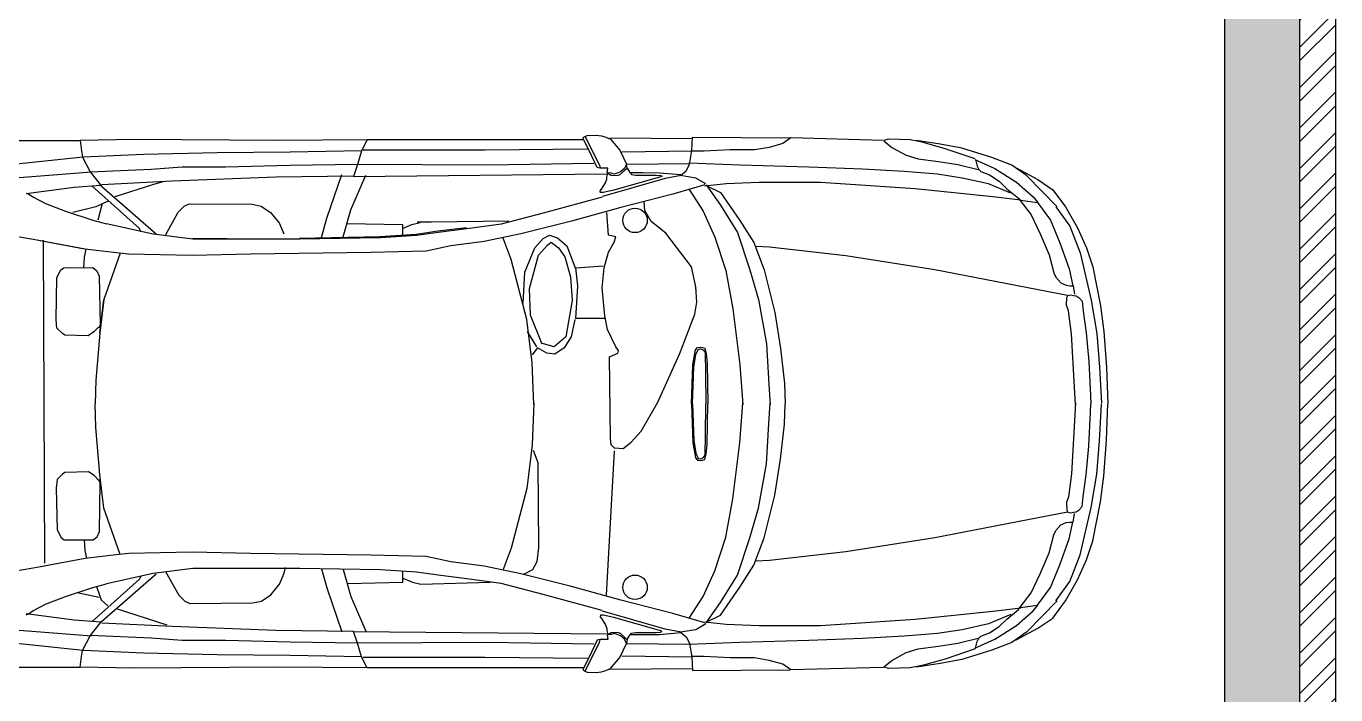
# Model space of a CAD drawing. Header units: millimetres. Extents: x 10193 to 57833, y 9963 to 44360.
# Drawn here: x 53466 to 57833, y 32115 to 34345 of the extents above; entities that cross this region are included whole.
import ezdxf

# ---------------------------------------------------------------- set-up
doc = ezdxf.new("R2010")
doc.units = ezdxf.units.MM
doc.layers.add('free-dwg.com', color=7, linetype='Continuous')
doc.layers.add('Стены', color=7, linetype='Continuous')

msp = doc.modelspace()

# ---------------------------------------------------------------- hatches: boundary and pattern name
at = {"layer": 'Стены'}
h = msp.add_hatch(dxfattribs=at)
h.set_pattern_fill('ANSI32', color=256, scale=10)
h.paths.add_polyline_path([(57833.4, 42702.7), (10593.4, 42702.7), (10593.4, 9962.7), (26833.4, 9962.7), (26833.4, 14962.7), (57833.4, 14962.7)])
h.paths.add_polyline_path([(10713.4, 42582.7), (57713.4, 42582.7), (57713.4, 15082.7), (26713.4, 15082.7), (26713.4, 10082.7), (10713.4, 10082.7)], flags=16)
h.paths.add_polyline_path([(10963.4, 42332.7), (57463.4, 42332.7), (57463.4, 15332.7), (26463.4, 15332.7), (26463.4, 10332.7), (10963.4, 10332.7)], flags=0)
h.paths.add_polyline_path([(57463.4, 42332.7), (10963.4, 42332.7), (10963.4, 10332.7), (26463.4, 10332.7), (26463.4, 15332.7), (57463.4, 15332.7)], flags=0)
h = msp.add_hatch(dxfattribs=at)
h.set_pattern_fill('ANSI36', color=256, scale=10)
h.paths.add_polyline_path([(57713.4, 42582.7), (10713.4, 42582.7), (10713.4, 10082.7), (26713.4, 10082.7), (26713.4, 15082.7), (57713.4, 15082.7)])
h.paths.add_polyline_path([(10963.4, 42332.7), (57463.4, 42332.7), (57463.4, 15332.7), (26463.4, 15332.7), (26463.4, 10332.7), (10963.4, 10332.7)], flags=16)

# ---------------------------------------------------------------- linework, layer by layer
at = {"layer": 'free-dwg.com'}
for p, q in [((55326.5, 33976.1), (55337.1, 33980.7)), ((55337.1, 33980.7), (55366.4, 33981.9)), ((55366.4, 33981.9), (55385.1, 33979.6)), ((55385.1, 33979.6), (55399.2, 33974.9)), ((53248.2, 33963.4), (53645.9, 33963.4)), ((53824.3, 33966.9), (53645.9, 33963.4)), ((53645.9, 33963.4), (53651, 33928)), ((54304, 33964.1), (53824.3, 33966.9)), ((54603, 33966.2), (54304, 33964.1)), ((54603, 33966.2), (54584.5, 33929.1)), ((55324.7, 33966.2), (54603, 33966.2)), ((55323, 33972.6), (55326.5, 33976.1)), ((55323, 33969), (55323, 33972.6)), ((55341.8, 33932.7), (55323, 33969)), ((55330.1, 33976.1), (55378.1, 33881.2)), ((55399.2, 33974.9), (55414.5, 33967.9)), ((55688.2, 33968.8), (55412.3, 33971.5)), ((55414.5, 33967.9), (55446.1, 33931.6)), ((55686.2, 33930.3), (55688.3, 33975)), ((55688.3, 33975), (56012.3, 33972.8)), ((55944, 33940.9), (55895, 33932.4)), ((55988.8, 33953.7), (55944, 33940.9)), ((56016.5, 33972.8), (55988.8, 33953.7)), ((56323.4, 33964.3), (56016.5, 33972.8)), ((56325.6, 33962.2), (56353.3, 33940.9)), ((56343.3, 33968.4), (56326.3, 33964.2)), ((56413.6, 33966.3), (56343.3, 33968.4)), ((56353.3, 33940.9), (56400.2, 33915.4)), ((56454.1, 33957.8), (56413.6, 33966.3)), ((56513.8, 33951.4), (56435, 33964.2)), ((56530.9, 33936.5), (56454.1, 33957.8)), ((56586.3, 33938.6), (56513.8, 33951.4)), ((56631, 33902.4), (56530.9, 33936.5)), ((56686.5, 33906.7), (56586.3, 33938.6)), ((53656, 33907.7), (53359.7, 33877.4)), ((53651, 33928), (53653.5, 33907.7)), ((53653.5, 33907.7), (53678.8, 33859.6)), ((53857.8, 33916.7), (53656, 33907.7)), ((54103.2, 33922.3), (53857.8, 33916.7)), ((54345.8, 33925.1), (54103.2, 33922.3)), ((54584.5, 33929.1), (54345.8, 33925.1)), ((54584.5, 33929.1), (54571.2, 33884)), ((54995.7, 33931.7), (54589.8, 33931.7)), ((55338, 33934.4), (54995.7, 33931.7)), ((55369.9, 33874.2), (55341.8, 33932.7)), ((55446.1, 33931.6), (55457.8, 33905.8)), ((55452.1, 33926.4), (55685.6, 33929.1)), ((55457.8, 33905.8), (55468.4, 33884.7)), ((55677.6, 33883.4), (55686.2, 33930.3)), ((55726.6, 33928.1), (55684, 33928.1)), ((55814, 33932.4), (55726.6, 33928.1)), ((55895, 33932.4), (55814, 33932.4)), ((56400.2, 33915.4), (56440.7, 33902.6)), ((56440.7, 33902.6), (56508.9, 33894.1)), ((56508.9, 33894.1), (56572.8, 33883.4)), ((56629.5, 33900.5), (56696.7, 33870.3)), ((56632.3, 33900.5), (56637.7, 33878.5)), ((56752.5, 33881.1), (56686.5, 33906.7)), ((53362.2, 33834.3), (53683.9, 33859.6)), ((53678.8, 33859.6), (53716.8, 33811.6)), ((53882.9, 33866.6), (53679.3, 33858.2)), ((53986, 33874.9), (53882.9, 33866.6)), ((54131.1, 33874.9), (53986, 33874.9)), ((54345.8, 33880.5), (54131.1, 33874.9)), ((54571.2, 33884), (54345.8, 33880.5)), ((54517.6, 33849.4), (54467.9, 33703.1)), ((54597.7, 33847.6), (54547.9, 33731.4)), ((54571.2, 33884), (54557.9, 33844.2)), ((54557.9, 33844.2), (55401.7, 33852.2)), ((55003.7, 33881.3), (54571.2, 33884)), ((55359.2, 33886.6), (55003.7, 33881.3)), ((55379.3, 33871.8), (55369.9, 33874.2)), ((55378.1, 33881.2), (55380.5, 33873)), ((55406.2, 33871.8), (55379.3, 33871.8)), ((55402.7, 33841.4), (55406.2, 33854.3)), ((55403.9, 33855.4), (55406.2, 33871.8)), ((55407.4, 33855.4), (55405.1, 33854.3)), ((55406.2, 33854.3), (55416.8, 33848.4)), ((55416.8, 33854.3), (55407.4, 33855.4)), ((55427.3, 33851.9), (55416.8, 33854.3)), ((55416.8, 33848.4), (55427.3, 33847.2)), ((55436.7, 33854.3), (55427.3, 33851.9)), ((55427.3, 33847.2), (55440.2, 33848.4)), ((55448.4, 33859), (55436.7, 33854.3)), ((55440.2, 33848.4), (55447.3, 33850.8)), ((55447.3, 33850.8), (55464.9, 33867.2)), ((55461.3, 33870.7), (55448.4, 33859)), ((55468.4, 33884.7), (55461.3, 33870.7)), ((55464.9, 33867.2), (55470.7, 33871.8)), ((55470.7, 33871.8), (55468.4, 33884.7)), ((55469, 33884.6), (55575, 33885.6)), ((55470.7, 33871.8), (55478.9, 33856.6)), ((55478.9, 33856.6), (55484.8, 33850.8)), ((55522.5, 33856.4), (55483.1, 33856.4)), ((55484.8, 33850.8), (55497.7, 33848.4)), ((55497.7, 33848.4), (55566.8, 33848.4)), ((55578.1, 33855.3), (55522.5, 33856.4)), ((55566.8, 33848.4), (55580.9, 33847.2)), ((55575, 33885.6), (55676, 33886.6)), ((55648.8, 33849.3), (55578.1, 33855.3)), ((55580.9, 33847.2), (55586.8, 33844.9)), ((55649.8, 33847.3), (55597.3, 33837.2)), ((55647.8, 33847.2), (55667, 33862.1)), ((55667, 33862.1), (55677.6, 33883.4)), ((55846, 33881.3), (55675.5, 33887.7)), ((56076.2, 33874.9), (55846, 33881.3)), ((56255.2, 33868.5), (56076.2, 33874.9)), ((56393.8, 33860), (56255.2, 33868.5)), ((56504.6, 33851.5), (56393.8, 33860)), ((56587.7, 33838.7), (56504.6, 33851.5)), ((56572.8, 33883.4), (56645.3, 33866.4)), ((56637.7, 33878.5), (56643.2, 33867.6)), ((56643.2, 33867.6), (56650.1, 33860.7)), ((56650.1, 33860.7), (56678.9, 33849.7)), ((56678.9, 33849.7), (56710.5, 33827.8)), ((56696.7, 33870.3), (56768.1, 33825.1)), ((56801.6, 33847.1), (56752.5, 33881.1)), ((56767.8, 33872.1), (56840.2, 33833.8)), ((53625.6, 33806.5), (53466.1, 33786.3)), ((53714.3, 33814.1), (53625.6, 33806.5)), ((53843.5, 33669.9), (53686.4, 33811.6)), ((53716.8, 33811.6), (53899.2, 33652.1)), ((53952.6, 33827.6), (53718.3, 33816.4)), ((53762.3, 33776.8), (53887.8, 33817.2)), ((53887.8, 33817.2), (53926.1, 33827.8)), ((54298.4, 33841.5), (53952.6, 33827.6)), ((54557.7, 33844.3), (54298.4, 33841.5)), ((55385.1, 33801.6), (55398, 33822.7)), ((55597.3, 33837.2), (55388.2, 33776.7)), ((55398, 33822.7), (55402.7, 33834.4)), ((55402.7, 33834.4), (55402.7, 33841.4)), ((55582.1, 33842.6), (55426.2, 33798.1)), ((55586.8, 33844.9), (55580.9, 33842.6)), ((55728.7, 33815.5), (55622.6, 33785.2)), ((55698.9, 33838.7), (55647.8, 33847.2)), ((55733, 33819.5), (55698.9, 33838.7)), ((55729.4, 33813), (55800.7, 33820.1)), ((55734.1, 33816.1), (55781, 33748.5)), ((55734.1, 33813.5), (55781, 33790.1)), ((55800.7, 33820.1), (55910.1, 33824.8)), ((55910.1, 33824.8), (56114.5, 33824.8)), ((56114.5, 33824.8), (56430.7, 33803.5)), ((56675.1, 33819.5), (56587.7, 33838.7)), ((56749.7, 33787.6), (56675.1, 33819.5)), ((56710.5, 33827.8), (56736.5, 33803.1)), ((56768.1, 33825.1), (56824.3, 33775.7)), ((56903.9, 33742.7), (56801.6, 33847.1)), ((56840.2, 33833.8), (56889.3, 33799.7)), ((53465.9, 33788.6), (53472, 33787.1)), ((53472, 33787.1), (53490.1, 33775)), ((53490.1, 33775), (53530.9, 33753.9)), ((53738.9, 33761.9), (53698.4, 33742.8)), ((55387, 33775.1), (55190.1, 33721.3)), ((55380.5, 33795.7), (55385.1, 33801.6)), ((55381.6, 33789.9), (55380.5, 33795.7)), ((55389.8, 33789.9), (55381.6, 33789.9)), ((55426.2, 33798.1), (55389.8, 33789.9)), ((55622.6, 33785.2), (55449.3, 33739.8)), ((55529.5, 33730.3), (55526.5, 33760.6)), ((55676.9, 33800.5), (55723.7, 33727.7)), ((55781, 33790.1), (55846, 33696.5)), ((56430.7, 33803.5), (56689.9, 33777.3)), ((56689.9, 33777.3), (56782.6, 33765.5)), ((56736.5, 33803.1), (56775, 33771.6)), ((56775, 33771.6), (56780.4, 33763.4)), ((56780.4, 33763.4), (56817.5, 33715.4)), ((56781.8, 33764.7), (56838.1, 33756.5)), ((56824.3, 33775.7), (56839.4, 33756.5)), ((56889.3, 33799.7), (56931.9, 33742.3)), ((53530.9, 33753.9), (53597.4, 33728.2)), ((53597.4, 33728.2), (53688.1, 33698)), ((53698.4, 33742.8), (53621.8, 33723.6)), ((53719.7, 33753.4), (53704.8, 33698.1)), ((53929, 33645.6), (53973.3, 33725.1)), ((53973.3, 33725.1), (53992.6, 33744.5)), ((53992.6, 33744.5), (54010, 33752.3)), ((54010, 33752.3), (54219.2, 33750.9)), ((54219.2, 33750.9), (54249.1, 33745.2)), ((54249.1, 33745.2), (54280.2, 33724)), ((54280.2, 33724), (54309.4, 33689.3)), ((54547.9, 33731.4), (54522.2, 33641.3)), ((55190.1, 33721.3), (55050.4, 33684.3)), ((55449.3, 33739.8), (55284.3, 33694.4)), ((55408.2, 33648.5), (55402.1, 33724.2)), ((55550.7, 33693.9), (55529.5, 33730.3)), ((55723.7, 33727.7), (55762.7, 33641.9)), ((55781, 33748.5), (55838.2, 33657.5)), ((56838.1, 33756.5), (56882, 33697.6)), ((56899.9, 33742.3), (56946.8, 33678.4)), ((56931.9, 33742.3), (56972.4, 33672)), ((53688.1, 33698), (53734.2, 33685.9)), ((53889.3, 33651.5), (53734.2, 33685.9)), ((54309.4, 33689.3), (54325, 33652.5)), ((54467.9, 33703.1), (54450, 33639)), ((54536, 33687.3), (54720.4, 33683.9)), ((54720.4, 33669.8), (54752.4, 33683.9)), ((54720.4, 33683.9), (54720.5, 33647.8)), ((54752.4, 33683.9), (54780.4, 33690)), ((54816.3, 33691.6), (54769.5, 33691.6)), ((55075.3, 33695.2), (54816.3, 33691.6)), ((54934.2, 33673), (54838.3, 33660.9)), ((55050.4, 33684.3), (54935.9, 33669.2)), ((55284.3, 33694.4), (55116, 33652.4)), ((55599.2, 33654.5), (55550.7, 33693.9)), ((55846, 33696.5), (55892.8, 33623.7)), ((56817.5, 33715.4), (56847.7, 33652.3)), ((56882, 33697.6), (56913.5, 33622.2)), ((56946.8, 33678.4), (56980.9, 33588.9)), ((53508.2, 33630.1), (53405.5, 33648.2)), ((53660.9, 33601.6), (53506.7, 33629.8)), ((53662.4, 33601.4), (53508.2, 33630.1)), ((53522.7, 33631), (53526.8, 32553.8)), ((53848.5, 33659.7), (53843.5, 33669.9)), ((54022.2, 33634.2), (53889.3, 33651.5)), ((54136.2, 33635.8), (54020.6, 33635.4)), ((54137.8, 33634.2), (54022.2, 33634.2)), ((54379, 33634.2), (54137.8, 33634.2)), ((54645.6, 33642.1), (54377.4, 33636.4)), ((54647.2, 33639.2), (54379, 33634.2)), ((54766.2, 33649.9), (54645.6, 33642.1)), ((54767.8, 33646.5), (54647.2, 33639.2)), ((54838.3, 33660.9), (54766.2, 33649.9)), ((54840, 33657.4), (54767.8, 33646.5)), ((54935.9, 33669.2), (54840, 33657.4)), ((55116, 33652.4), (54993.2, 33627.2)), ((55082.9, 33567.1), (55056.6, 33638.1)), ((55162.5, 33606.1), (55189.8, 33636.4)), ((55189.8, 33636.4), (55211, 33648.5)), ((55211, 33648.5), (55238.3, 33639.4)), ((55238.3, 33639.4), (55268.7, 33612.1)), ((55432.4, 33642.4), (55408.2, 33648.5)), ((55426.4, 33624.2), (55432.4, 33642.4)), ((55684.2, 33542.4), (55599.2, 33654.5)), ((55762.7, 33641.9), (55799.2, 33530.1)), ((55838.2, 33657.5), (55879.8, 33532.7)), ((56847.7, 33652.3), (56877.9, 33582.4)), ((56972.4, 33672), (57002.2, 33606)), ((53659.9, 33575.1), (53665.7, 33600.3)), ((53776.1, 33587.5), (53662.4, 33601.4)), ((53779.5, 33588.1), (53724.5, 33433.7)), ((53808.1, 33585.1), (53776.1, 33587.5)), ((54615.2, 33590), (54214.1, 33585.1)), ((54799.8, 33594.9), (54615.2, 33590)), ((54882.1, 33612), (54799.8, 33594.9)), ((54993.2, 33627.2), (54882.1, 33612)), ((55129.1, 33524.2), (55162.5, 33606.1)), ((55174.6, 33581.8), (55205, 33615.2)), ((55205, 33615.2), (55217.1, 33624.2)), ((55217.1, 33624.2), (55241.4, 33606.1)), ((55241.4, 33606.1), (55262.6, 33575.8)), ((55268.7, 33612.1), (55299, 33533.3)), ((55393, 33539.4), (55408.2, 33590.9)), ((55408.2, 33590.9), (55426.4, 33624.2)), ((55892.8, 33623.7), (55926.7, 33532.7)), ((55944.9, 33608.1), (55900.6, 33610.7)), ((56199.9, 33579.5), (55944.9, 33608.1)), ((56913.5, 33622.2), (56943.7, 33535.8)), ((56980.9, 33588.9), (57017.2, 33431.4)), ((57002.2, 33606), (57023.5, 33542.1)), ((53658.1, 33538.4), (53659.9, 33575.1)), ((54019.7, 33580.2), (53808.1, 33585.1)), ((54214.1, 33585.1), (54019.7, 33580.2)), ((55135.5, 33367.3), (55082.9, 33567.1)), ((55144.3, 33469.7), (55174.6, 33581.8)), ((55262.6, 33575.8), (55280.8, 33509.1)), ((55299, 33539.4), (55390, 33545.5)), ((55699.3, 33475.8), (55684.2, 33542.4)), ((56496.5, 33532.7), (56199.9, 33579.5)), ((56877.9, 33582.4), (56892.9, 33522.1)), ((57023.5, 33542.1), (57049.1, 33412.2)), ((53565.7, 33366.7), (53567.9, 33505.4)), ((53567.9, 33505.4), (53580.9, 33531.6)), ((53580.9, 33531.6), (53591.4, 33539.5)), ((53591.4, 33539.5), (53688.3, 33539.8)), ((53688.3, 33539.8), (53701.4, 33529.3)), ((53701.4, 33529.3), (53709.3, 33511)), ((53709.3, 33511), (53712.4, 33348.9)), ((55123.1, 33421.2), (55129.1, 33524.2)), ((55280.8, 33509.1), (55286.9, 33430.3)), ((55305.1, 33478.8), (55299, 33539.4)), ((55386.9, 33472.7), (55393, 33539.4)), ((55799.2, 33530.1), (55822.6, 33402.7)), ((55879.8, 33532.7), (55908.4, 33433.9)), ((55926.7, 33532.7), (55963.1, 33389.7)), ((56938.8, 33446.9), (56496.5, 33532.7)), ((56892.9, 33522.1), (56899.8, 33508.4)), ((56899.8, 33508.4), (56916.3, 33489.2)), ((56943.7, 33535.8), (56956.1, 33479.6)), ((55147.3, 33381.8), (55144.3, 33469.7)), ((55299, 33369.7), (55305.1, 33478.8)), ((55396, 33378.8), (55386.9, 33472.7)), ((55702.4, 33424.3), (55699.3, 33475.8)), ((56916.3, 33489.2), (56934.1, 33481)), ((56934.1, 33481), (56946.5, 33479.6)), ((56946.5, 33479.6), (56957.4, 33479.6)), ((56957.4, 33479.6), (56961.6, 33450.8)), ((53723.5, 33434), (53710.7, 33321.5)), ((53724.5, 33433.7), (53711.4, 33321.2)), ((55286.9, 33430.3), (55265.6, 33309.1)), ((55696.3, 33384.9), (55702.4, 33424.3)), ((55908.4, 33433.9), (55934.5, 33285.8)), ((56934.8, 33414.7), (56936.5, 33440.3)), ((56941.6, 33396), (56934.8, 33414.7)), ((56936.5, 33440.3), (56939.9, 33447.1)), ((56939.9, 33447.1), (56948.4, 33448.8)), ((56948.4, 33448.8), (56958.7, 33447.1)), ((56958.7, 33447.1), (56967.2, 33445.4)), ((56967.2, 33445.4), (56977.4, 33438.6)), ((56977.4, 33438.6), (56987.7, 33428.4)), ((56987.7, 33428.4), (56991.1, 33394.3)), ((57017.2, 33431.4), (57036.3, 33320.6)), ((57049.1, 33412.2), (57059.8, 33327)), ((55153.9, 33222.7), (55135.5, 33367.3)), ((55186.8, 33284.9), (55147.3, 33381.8)), ((55396, 33369.7), (55299, 33369.7)), ((55405.1, 33333.4), (55396, 33378.8)), ((55644.7, 33251.5), (55696.3, 33384.9)), ((55822.6, 33402.7), (55846, 33215.6)), ((55963.1, 33389.7), (55981.3, 33270.2)), ((56951.8, 33319.3), (56941.6, 33396)), ((56991.1, 33394.3), (57001.3, 33322.7)), ((53568.4, 33338), (53565.7, 33366.7)), ((53586.8, 33319.7), (53568.4, 33338)), ((53691.5, 33325.3), (53673.2, 33312.1)), ((53707.2, 33341), (53691.5, 33325.3)), ((53712.4, 33348.9), (53707.2, 33338.4)), ((55168.6, 33275.8), (55138.2, 33327.3)), ((55296, 33366.7), (55283.8, 33309.1)), ((55432.4, 33275.8), (55405.1, 33333.4)), ((57059.8, 33327), (57068.3, 33206.3)), ((53594.6, 33314.5), (53586.8, 33319.7)), ((53673.2, 33312.1), (53594.6, 33314.5)), ((53711.4, 33321.2), (53698.3, 33164.2)), ((55226.2, 33275.8), (55183.7, 33287.9)), ((55265.6, 33309.1), (55226.2, 33275.8)), ((55283.8, 33309.1), (55259.6, 33272.8)), ((55934.5, 33285.8), (55942.3, 33150.6)), ((56965.5, 33082.3), (56951.8, 33319.3)), ((57001.3, 33322.7), (57009.9, 33227.2)), ((57036.3, 33320.6), (57044.9, 33208.4)), ((55171.6, 33272.8), (55153.4, 33248.5)), ((55201.9, 33254.6), (55171.6, 33272.8)), ((55229.2, 33251.5), (55201.9, 33254.6)), ((55259.6, 33272.8), (55229.2, 33251.5)), ((55411.2, 33242.5), (55438.5, 33254.6)), ((55414.2, 32969.7), (55411.2, 33242.5)), ((55441.5, 33263.7), (55432.4, 33275.8)), ((55438.5, 33254.6), (55441.5, 33263.7)), ((55571.9, 33090.9), (55644.7, 33251.5)), ((55689.4, 33215.3), (55697.6, 33265.5)), ((55692.1, 33208), (55699.4, 33250)), ((55697.6, 33265.5), (55704.9, 33273.7)), ((55699.4, 33250), (55706.7, 33267.3)), ((55704.9, 33273.7), (55713.1, 33274.6)), ((55706.7, 33267.3), (55713.1, 33269.1)), ((55713.1, 33274.6), (55721.3, 33273.7)), ((55713.1, 33269.1), (55718.6, 33268.2)), ((55718.6, 33268.2), (55725, 33264.6)), ((55721.3, 33273.7), (55729.6, 33271)), ((55725, 33264.6), (55730.5, 33256.4)), ((55729.6, 33271), (55734.1, 33251.8)), ((55730.5, 33256.4), (55731.4, 33188.8)), ((55734.1, 33251.8), (55736.9, 33220.8)), ((55981.3, 33270.2), (55994.3, 33153.2)), ((55159.2, 33083.4), (55153.9, 33222.7)), ((55684.8, 33085.7), (55689.4, 33215.3)), ((55688.5, 33085.7), (55692.1, 33208)), ((55736.9, 33220.8), (55738.7, 33085.7)), ((55846, 33215.6), (55856.4, 33083)), ((57009.9, 33227.2), (57015, 33112.9)), ((57044.9, 33208.4), (57052.1, 33086.6)), ((57068.3, 33206.3), (57072.7, 33085.3)), ((53698.3, 33164.2), (53695.7, 33085.7)), ((55731.4, 33188.8), (55732.3, 33085.7)), ((55942.3, 33150.6), (55947.5, 33083)), ((55994.3, 33153.2), (55996.9, 33085.6)), ((57015, 33112.9), (57016.7, 33085.7)), ((53698.3, 33006.9), (53695.7, 33085.4)), ((55159.2, 33087.8), (55153.9, 32948.4)), ((55517.4, 32994), (55571.9, 33090.9)), ((55684.8, 33085.4), (55689.4, 32955.8)), ((55688.5, 33085.4), (55692.1, 32963.1)), ((55731.4, 32982.3), (55732.3, 33085.4)), ((55736.9, 32950.4), (55738.7, 33085.4)), ((55846, 32955.6), (55856.4, 33088.1)), ((55942.3, 33020.5), (55947.5, 33088.1)), ((55994.3, 33017.9), (55996.9, 33085.5)), ((56965.5, 33088.9), (56951.8, 32851.9)), ((57015, 33058.2), (57016.7, 33085.5)), ((57044.9, 32962.7), (57052.1, 33084.5)), ((57068.3, 32964.8), (57072.7, 33085.8)), ((55934.5, 32885.4), (55942.3, 33020.5)), ((55981.3, 32901), (55994.3, 33017.9)), ((57009.9, 32944), (57015, 33058.2)), ((53711.4, 32850), (53698.3, 33006.9)), ((55484, 32957.6), (55517.4, 32994)), ((55730.5, 32914.8), (55731.4, 32982.3)), ((55153.9, 32948.4), (55135.5, 32803.8)), ((55172.9, 32888.8), (55158.1, 32930.4)), ((55417.3, 32948.5), (55414.2, 32969.7)), ((55429.4, 32936.4), (55417.3, 32948.5)), ((55429.4, 32939.4), (55456.7, 32936.4)), ((55456.7, 32936.4), (55484, 32957.6)), ((55689.4, 32955.8), (55697.6, 32905.6)), ((55692.1, 32963.1), (55699.4, 32921.2)), ((55734.1, 32919.3), (55736.9, 32950.4)), ((55822.6, 32768.4), (55846, 32955.6)), ((57001.3, 32848.5), (57009.9, 32944)), ((57036.3, 32850.5), (57044.9, 32962.7)), ((57059.8, 32844.1), (57068.3, 32964.8)), ((55175.9, 32607), (55172.9, 32888.8)), ((55400.9, 32447.9), (55427.6, 32929.1)), ((55697.6, 32905.6), (55704.9, 32897.4)), ((55699.4, 32921.2), (55706.7, 32903.8)), ((55704.9, 32897.4), (55713.1, 32896.5)), ((55706.7, 32903.8), (55713.1, 32902)), ((55713.1, 32902), (55718.6, 32902.9)), ((55713.1, 32896.5), (55721.3, 32897.4)), ((55718.6, 32902.9), (55725, 32906.6)), ((55721.3, 32897.4), (55729.6, 32900.2)), ((55725, 32906.6), (55730.5, 32914.8)), ((55729.6, 32900.2), (55734.1, 32919.3)), ((55963.1, 32781.4), (55981.3, 32901)), ((53587.4, 32851.3), (53569.1, 32833)), ((53595.3, 32856.6), (53587.4, 32851.3)), ((53673.8, 32859.2), (53595.3, 32856.6)), ((53692.2, 32846.1), (53673.8, 32859.2)), ((53707.9, 32830.4), (53692.2, 32846.1)), ((53724.5, 32737.4), (53711.4, 32850)), ((55908.4, 32737.2), (55934.5, 32885.4)), ((56951.8, 32851.9), (56941.6, 32775.2)), ((56991.1, 32776.9), (57001.3, 32848.5)), ((57017.2, 32739.8), (57036.3, 32850.5)), ((57049.1, 32758.9), (57059.8, 32844.1)), ((53569.1, 32833), (53566.5, 32804.3)), ((53566.5, 32804.3), (53569.1, 32665.6)), ((53713.1, 32822.6), (53707.9, 32833)), ((53710.5, 32660.4), (53713.1, 32822.6)), ((55135.5, 32803.8), (55082.9, 32604)), ((55799.2, 32641), (55822.6, 32768.4)), ((55926.7, 32638.4), (55963.1, 32781.4)), ((56941.6, 32775.2), (56934.8, 32756.4)), ((56934.8, 32756.4), (56936.5, 32730.8)), ((56987.7, 32742.8), (56991.1, 32776.9)), ((57023.5, 32629.1), (57049.1, 32758.9)), ((53779.5, 32583.1), (53724.5, 32737.4)), ((55879.8, 32638.4), (55908.4, 32737.2)), ((56938.8, 32724.2), (56496.5, 32638.4)), ((56936.5, 32730.8), (56939.9, 32724)), ((56939.9, 32724), (56948.4, 32722.3)), ((56948.4, 32722.3), (56958.7, 32724)), ((56957.4, 32691.5), (56961.6, 32720.3)), ((56958.7, 32724), (56967.2, 32725.7)), ((56967.2, 32725.7), (56977.4, 32732.5)), ((56977.4, 32732.5), (56987.7, 32742.8)), ((56980.9, 32582.2), (57017.2, 32739.8)), ((56899.8, 32662.7), (56916.3, 32681.9)), ((56916.3, 32681.9), (56934.1, 32690.1)), ((56934.1, 32690.1), (56946.5, 32691.5)), ((56943.7, 32635.3), (56956.1, 32691.5)), ((56946.5, 32691.5), (56957.4, 32691.5)), ((53569.1, 32665.6), (53582.2, 32639.5)), ((53582.2, 32639.5), (53592.7, 32631.6)), ((53592.7, 32631.6), (53689.6, 32631.6)), ((53659.4, 32632.9), (53661.3, 32596.1)), ((53689.6, 32631.6), (53702.7, 32642.1)), ((53702.7, 32642.1), (53710.5, 32660.4)), ((55762.7, 32529.2), (55799.2, 32641)), ((55838.2, 32513.7), (55879.8, 32638.4)), ((55892.8, 32547.4), (55926.7, 32638.4)), ((56496.5, 32638.4), (56199.9, 32591.6)), ((56877.9, 32588.7), (56892.9, 32649)), ((56892.9, 32649), (56899.8, 32662.7)), ((56913.5, 32549), (56943.7, 32635.3)), ((57002.2, 32565.2), (57023.5, 32629.1)), ((53661.3, 32596.1), (53667.1, 32571)), ((53776.1, 32583.6), (53662.4, 32569.7)), ((53808.1, 32586.1), (53776.1, 32583.6)), ((54019.7, 32591), (53808.1, 32586.1)), ((54214.1, 32586.1), (54019.7, 32591)), ((54615.2, 32581.1), (54214.1, 32586.1)), ((54799.8, 32576.2), (54615.2, 32581.1)), ((55082.9, 32604), (55056.6, 32533)), ((55170, 32559.6), (55175.9, 32607)), ((56199.9, 32591.6), (55944.9, 32563)), ((56847.7, 32518.8), (56877.9, 32588.7)), ((56946.8, 32492.8), (56980.9, 32582.2)), ((53508.2, 32541), (53405.5, 32522.9)), ((53662.4, 32569.7), (53508.2, 32541)), ((54326.6, 32520.6), (54330.5, 32540)), ((54882.1, 32559.1), (54799.8, 32576.2)), ((54993.2, 32544), (54882.1, 32559.1)), ((55116, 32518.8), (54993.2, 32544)), ((55155.1, 32532.9), (55170, 32559.6)), ((55846, 32474.7), (55892.8, 32547.4)), ((55944.9, 32563), (55900.6, 32560.4)), ((56882, 32473.6), (56913.5, 32549)), ((56972.4, 32499.2), (57002.2, 32565.2)), ((53843.5, 32501.3), (53686.4, 32359.6)), ((53716.8, 32359.6), (53899.2, 32519)), ((53889.3, 32519.7), (53734.2, 32485.3)), ((53848.5, 32511.4), (53843.5, 32501.3)), ((54022.2, 32536.9), (53889.3, 32519.7)), ((53930.6, 32526.5), (53975.1, 32447.1)), ((54137.8, 32536.9), (54022.2, 32536.9)), ((54379, 32536.9), (54137.8, 32536.9)), ((54311.1, 32483.9), (54326.6, 32520.6)), ((54647.2, 32532), (54379, 32536.9)), ((54469.7, 32470.5), (54451.6, 32534.5)), ((54549.8, 32442.4), (54523.7, 32532.5)), ((54767.8, 32524.6), (54647.2, 32532)), ((54722.1, 32490.5), (54722.1, 32526.5)), ((54722.1, 32504.5), (54754.1, 32490.5)), ((54840, 32513.7), (54767.8, 32524.6)), ((54935.9, 32501.9), (54840, 32513.7)), ((55050.4, 32486.8), (54935.9, 32501.9)), ((55284.3, 32476.7), (55116, 32518.8)), ((55125.4, 32518), (55155.1, 32532.9)), ((55723.7, 32443.5), (55762.7, 32529.2)), ((55781, 32422.7), (55838.2, 32513.7)), ((56817.5, 32455.7), (56847.7, 32518.8)), ((56931.9, 32428.9), (56972.4, 32499.2)), ((53597.4, 32442.9), (53688.1, 32473.1)), ((53709.8, 32439.4), (53636.1, 32454.9)), ((53688.1, 32473.1), (53734.2, 32485.3)), ((53700.1, 32476.2), (53715.6, 32431.6)), ((54282, 32449), (54311.1, 32483.9)), ((54519.7, 32324.3), (54469.7, 32470.5)), ((54537.8, 32486.5), (54722.1, 32490.5)), ((54754.1, 32490.5), (54782.2, 32484.5)), ((54782.2, 32484.5), (55014.5, 32490.5)), ((55190.1, 32449.8), (55050.4, 32486.8)), ((55387, 32396), (55190.1, 32449.8)), ((55449.3, 32431.3), (55284.3, 32476.7)), ((55781, 32381.1), (55846, 32474.7)), ((56780.4, 32407.8), (56817.5, 32455.7)), ((56838.1, 32414.6), (56882, 32473.6)), ((56899.9, 32428.9), (56946.8, 32492.8)), ((53490.1, 32396.1), (53530.9, 32417.2)), ((53530.9, 32417.2), (53597.4, 32442.9)), ((53715.6, 32431.6), (53738.8, 32412.3)), ((53975.1, 32447.1), (53994.5, 32427.8)), ((53994.5, 32427.8), (54011.9, 32420)), ((54011.9, 32420), (54221.2, 32422)), ((54221.2, 32422), (54251, 32427.7)), ((54251, 32427.7), (54282, 32449)), ((54599.9, 32326.3), (54549.8, 32442.4)), ((55622.6, 32385.9), (55449.3, 32431.3)), ((55676.9, 32370.7), (55723.7, 32443.5)), ((55734.1, 32355.1), (55781, 32422.7)), ((56775, 32399.5), (56780.4, 32407.8)), ((56781.8, 32406.4), (56838.1, 32414.6)), ((56903.9, 32428.4), (56801.6, 32324.1)), ((56824.3, 32395.4), (56839.4, 32414.6)), ((56889.3, 32371.4), (56931.9, 32428.9)), ((53465.9, 32382.5), (53472, 32384)), ((53625.6, 32364.6), (53466.1, 32384.9)), ((53472, 32384), (53490.1, 32396.1)), ((53714.3, 32357), (53625.6, 32364.6)), ((53765.9, 32402.6), (53934.5, 32348.4)), ((55381.6, 32381.3), (55380.5, 32375.4)), ((55380.5, 32375.4), (55385.1, 32369.6)), ((55389.8, 32381.3), (55381.6, 32381.3)), ((55385.1, 32369.6), (55398, 32348.5)), ((55597.3, 32334), (55388.2, 32394.5)), ((55426.2, 32373.1), (55389.8, 32381.3)), ((55582.1, 32328.6), (55426.2, 32373.1)), ((55728.7, 32355.6), (55622.6, 32385.9)), ((55734.1, 32357.7), (55781, 32381.1)), ((56114.5, 32346.3), (56430.7, 32367.7)), ((56430.7, 32367.7), (56689.9, 32393.8)), ((56749.7, 32383.5), (56675.1, 32351.6)), ((56689.9, 32393.8), (56782.6, 32405.7)), ((56710.5, 32343.3), (56736.5, 32368)), ((56736.5, 32368), (56775, 32399.5)), ((56768.1, 32346.1), (56824.3, 32395.4)), ((56840.2, 32337.3), (56889.3, 32371.4)), ((53362.2, 32336.8), (53683.9, 32311.5)), ((53678.8, 32311.5), (53716.8, 32359.6)), ((53952.6, 32343.6), (53718.3, 32354.7)), ((54298.4, 32329.6), (53952.6, 32343.6)), ((54557.7, 32326.8), (54298.4, 32329.6)), ((54557.9, 32326.9), (55401.7, 32319)), ((54571.2, 32287.1), (54557.9, 32326.9)), ((55398, 32348.5), (55402.7, 32336.8)), ((55402.7, 32336.8), (55402.7, 32329.7)), ((55402.7, 32329.7), (55406.2, 32316.9)), ((55406.2, 32316.9), (55416.8, 32322.7)), ((55416.8, 32322.7), (55427.3, 32323.9)), ((55427.3, 32319.2), (55416.8, 32316.9)), ((55427.3, 32323.9), (55440.2, 32322.7)), ((55436.7, 32316.9), (55427.3, 32319.2)), ((55440.2, 32322.7), (55447.3, 32320.4)), ((55447.3, 32320.4), (55464.9, 32304)), ((55478.9, 32314.5), (55484.8, 32320.4)), ((55484.8, 32320.4), (55497.7, 32322.7)), ((55497.7, 32322.7), (55566.8, 32322.7)), ((55566.8, 32322.7), (55580.9, 32323.9)), ((55648.8, 32321.8), (55578.1, 32315.8)), ((55586.8, 32326.2), (55580.9, 32328.6)), ((55580.9, 32323.9), (55586.8, 32326.2)), ((55649.8, 32323.9), (55597.3, 32334)), ((55698.9, 32332.4), (55647.8, 32323.9)), ((55647.8, 32323.9), (55667, 32309)), ((55733, 32351.6), (55698.9, 32332.4)), ((55729.4, 32358.2), (55800.7, 32351.1)), ((55800.7, 32351.1), (55910.1, 32346.3)), ((55910.1, 32346.3), (56114.5, 32346.3)), ((56504.6, 32319.7), (56393.8, 32311.1)), ((56587.7, 32332.4), (56504.6, 32319.7)), ((56675.1, 32351.6), (56587.7, 32332.4)), ((56650.1, 32310.4), (56678.9, 32321.4)), ((56678.9, 32321.4), (56710.5, 32343.3)), ((56696.7, 32300.8), (56768.1, 32346.1)), ((56801.6, 32324.1), (56752.5, 32290)), ((56767.8, 32299), (56840.2, 32337.3)), ((53656, 32263.4), (53359.7, 32293.8)), ((53653.5, 32263.4), (53678.8, 32311.5)), ((53882.9, 32304.5), (53679.3, 32312.9)), ((53986, 32296.2), (53882.9, 32304.5)), ((54131.1, 32296.2), (53986, 32296.2)), ((54345.8, 32290.6), (54131.1, 32296.2)), ((54571.2, 32287.1), (54345.8, 32290.6)), ((55003.7, 32289.8), (54571.2, 32287.1)), ((54584.5, 32242.1), (54571.2, 32287.1)), ((55359.2, 32284.5), (55003.7, 32289.8)), ((55330.1, 32195.1), (55378.1, 32289.9)), ((55369.9, 32297), (55341.8, 32238.4)), ((55379.3, 32299.3), (55369.9, 32297)), ((55378.1, 32289.9), (55380.5, 32298.1)), ((55406.2, 32299.3), (55379.3, 32299.3)), ((55403.9, 32315.7), (55406.2, 32299.3)), ((55407.4, 32315.7), (55405.1, 32316.9)), ((55416.8, 32316.9), (55407.4, 32315.7)), ((55448.4, 32312.2), (55436.7, 32316.9)), ((55461.3, 32300.5), (55448.4, 32312.2)), ((55457.8, 32265.3), (55468.4, 32286.4)), ((55468.4, 32286.4), (55461.3, 32300.5)), ((55464.9, 32304), (55470.7, 32299.3)), ((55470.7, 32299.3), (55468.4, 32286.4)), ((55469, 32286.5), (55575, 32285.5)), ((55470.7, 32299.3), (55478.9, 32314.5)), ((55522.5, 32314.8), (55483.1, 32314.8)), ((55578.1, 32315.8), (55522.5, 32314.8)), ((55575, 32285.5), (55676, 32284.5)), ((55667, 32309), (55677.6, 32287.7)), ((55846, 32289.9), (55675.5, 32283.5)), ((55677.6, 32287.7), (55686.2, 32240.9)), ((56076.2, 32296.2), (55846, 32289.9)), ((56255.2, 32302.6), (56076.2, 32296.2)), ((56393.8, 32311.1), (56255.2, 32302.6)), ((56440.7, 32268.6), (56508.9, 32277.1)), ((56508.9, 32277.1), (56572.8, 32287.7)), ((56572.8, 32287.7), (56645.3, 32304.8)), ((56629.5, 32270.7), (56696.7, 32300.8)), ((56632.3, 32270.7), (56637.7, 32292.6)), ((56637.7, 32292.6), (56643.2, 32303.6)), ((56643.2, 32303.6), (56650.1, 32310.4)), ((56752.5, 32290), (56686.5, 32264.5)), ((53645.9, 32207.7), (53651, 32243.2)), ((53651, 32243.2), (53653.5, 32263.4)), ((53857.8, 32254.4), (53656, 32263.4)), ((54103.2, 32248.8), (53857.8, 32254.4)), ((54345.8, 32246), (54103.2, 32248.8)), ((54584.5, 32242.1), (54345.8, 32246)), ((54603, 32205), (54584.5, 32242.1)), ((54995.7, 32239.4), (54589.8, 32239.4)), ((55338, 32236.8), (54995.7, 32239.4)), ((55341.8, 32238.4), (55323, 32202.1)), ((55414.5, 32203.3), (55446.1, 32239.6)), ((55446.1, 32239.6), (55457.8, 32265.3)), ((55452.1, 32244.7), (55685.6, 32242.1)), ((55726.6, 32243), (55684, 32243)), ((55686.2, 32240.9), (55688.3, 32196.2)), ((55814, 32238.7), (55726.6, 32243)), ((55895, 32238.7), (55814, 32238.7)), ((55944, 32230.2), (55895, 32238.7)), ((56353.3, 32230.2), (56400.2, 32255.8)), ((56400.2, 32255.8), (56440.7, 32268.6)), ((56530.9, 32234.6), (56454.1, 32213.3)), ((56586.3, 32232.5), (56513.8, 32219.7)), ((56631, 32268.7), (56530.9, 32234.6)), ((56686.5, 32264.5), (56586.3, 32232.5)), ((53248.2, 32207.7), (53645.9, 32207.7)), ((53824.3, 32204.2), (53645.9, 32207.7)), ((54304, 32207), (53824.3, 32204.2)), ((54603, 32205), (54304, 32207)), ((55324.7, 32205), (54603, 32205)), ((55323, 32202.1), (55323, 32198.6)), ((55323, 32198.6), (55326.5, 32195.1)), ((55326.5, 32195.1), (55337.1, 32190.4)), ((55337.1, 32190.4), (55366.4, 32189.2)), ((55366.4, 32189.2), (55385.1, 32191.6)), ((55385.1, 32191.6), (55399.2, 32196.2)), ((55399.2, 32196.2), (55414.5, 32203.3)), ((55688.2, 32202.3), (55412.3, 32199.7)), ((55688.3, 32196.2), (56012.3, 32198.3)), ((55988.8, 32217.5), (55944, 32230.2)), ((56016.5, 32198.3), (55988.8, 32217.5)), ((56323.4, 32206.8), (56016.5, 32198.3)), ((56325.6, 32208.9), (56353.3, 32230.2)), ((56343.3, 32202.7), (56326.3, 32207)), ((56413.6, 32204.8), (56343.3, 32202.7)), ((56454.1, 32213.3), (56413.6, 32204.8)), ((56513.8, 32219.7), (56435, 32207))]:
    msp.add_line(p, q, dxfattribs=at)
for centre in [(55496.4, 33697.3), (55496.4, 32473.8)]:
    msp.add_circle(centre, 40.8, dxfattribs=at)
at = {"layer": 'Стены'}
for p, q in [((57833.4, 14962.7), (57833.4, 42702.7)), ((57713.4, 15082.7), (57713.4, 42582.7)), ((57463.4, 15332.7), (57463.4, 42332.7))]:
    msp.add_line(p, q, dxfattribs=at)

doc.saveas('drawing.dxf')
